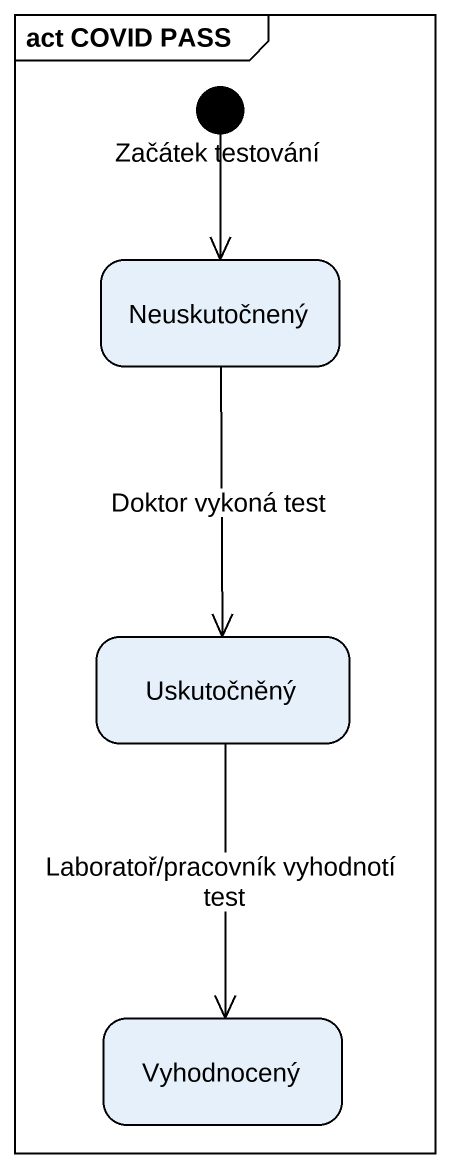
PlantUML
@startuml
mainframe act COVID PASS
hide empty description
state "Začátek testování" as Začátek_testování <<start>>
state Neuskutočnený
state Uskutočněný
state Vyhodnocený
Začátek_testování --> Neuskutočnený
Neuskutočnený --> Uskutočněný : Doktor vykoná test
Uskutočněný --> Vyhodnocený : Laboratoř/pracovník vyhodnotí test
@enduml
